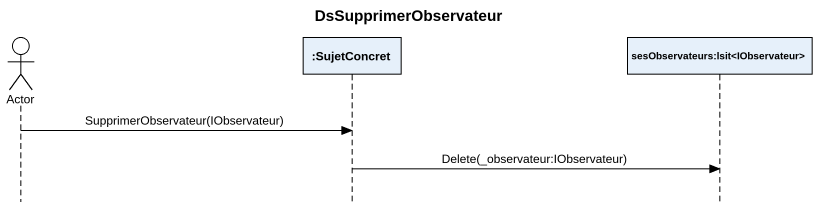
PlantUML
@startuml
title DsSupprimerObservateur
hide footbox
actor "Actor" as Actor_
participant ":SujetConcret" as SujetConcret
participant "sesObservateurs:lsit<IObservateur>" as sesObservateurs_lsit

Actor_ -> SujetConcret : SupprimerObservateur(IObservateur)
SujetConcret -> sesObservateurs_lsit : Delete(_observateur:IObservateur)
@enduml
